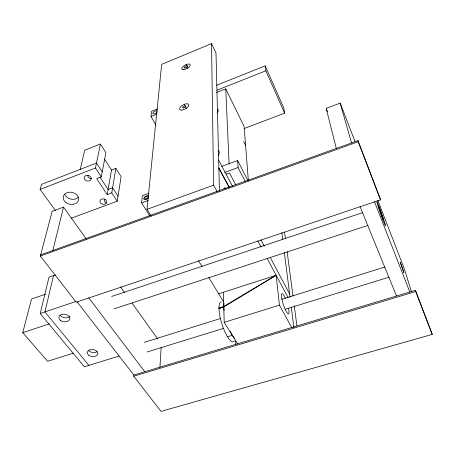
<?xml version="1.0" encoding="UTF-8"?>
<svg xmlns="http://www.w3.org/2000/svg" width="455" height="455" viewBox="0 0 455 455"><rect width="100%" height="100%" fill="white"/><g stroke="black" fill="none" stroke-linecap="round" stroke-linejoin="round"><path stroke-width="0.68" d="M159.927 367.339L161.144 347.665M133.827 375.017L415.404 290.318L432.25 334.397L161.007 411.371L133.707 376.228L133.827 375.017L77.049 301.807M150.997 215.664L147.005 209.323L161.656 64.382L211.524 43.629L215.994 52.934L219.446 191.157M149.871 216.04L141.562 202.867L142.369 195.639L149.035 193.182M155.877 125L151.014 116.474L151.6 111.259L157.51 108.893M71.065 218.286L117.208 201.207L117.999 196.094M111.771 192.892L115.854 168.384L111.509 170.051L107.232 194.586L111.771 192.892L117.208 201.207M87.9 175.397L87.849 175.681A3.549 2.832 12.1 0 0 90.437 178.644L91.142 178.775M107.232 194.586L96.699 178.633L101.289 176.876L105.901 152.698L100.396 144.025L84.693 150.224L80.251 169.345M101.289 176.876L95.482 168.009L100.396 144.025M53.491 275.633L44.937 311.914L88.873 365.382M119.096 356.02L84.357 366.781L40.205 313.506L48.998 277.203L55.493 274.928M52.825 250.5L63.524 207.076L52.154 211.347L40.347 256.051L76.218 302.222L380.579 199.853L357.926 140.635L40.654 254.88M73.437 353.114L47.599 361.293L22.75 332.673L31.52 298.998L45.472 294.203M55.334 210.426L40.103 189.411L41.598 184.349L96.505 163.038L102.244 171.865M104.787 199.25L104.502 199.751A3.452 2.707 9.5 0 0 106.026 202.924L106.373 203.055M224.093 310.731L223.814 307.028L218.986 308.496L223.786 306.977L276.145 275.247L279.427 305.146L291.826 327.731M218.986 308.496L218.98 307.989L223.775 306.465L276.145 275.247L218.69 293.788M216.591 85.273L265.174 65.85L283.766 107.954L284.62 113.159L244.181 128.515M151.014 116.474L156.952 114.114M217.012 90.215L265.851 70.781L265.174 65.85M216.66 92.473L225.76 88.856L244.13 126.575L248.316 180.197M40.103 189.411L95.482 168.009M336.308 148.421L326.178 108.375L340.169 103.12L355.002 141.442M221.653 166.405L237.646 160.507L247.918 180.658M141.562 202.867L148.222 200.433M224.759 172.411L238.073 167.537L237.646 160.507M226.186 174.202L229.491 172.997L235.667 184.781M147.005 209.323L213.605 185.157L211.524 43.629M40.347 256.051L358.25 141.715L357.926 140.635M40.205 313.506L75.957 301.472M111.691 296.461L362.777 212.61M22.75 332.673L49.288 323.88M114.279 308.803L367.97 225.384M144.343 342.353L220.169 318.597M281.776 299.299L384.68 267.062M237.772 344.06L224.201 322.345L279.427 305.146M147.062 351.994L223.638 328.317M285.302 309.246L388.985 277.186M227.449 336.768L232.3 335.289M133.707 376.228L415.779 291.513L432.25 334.397M88.765 297.866L144.798 371.712M63.524 207.076L86.228 238.886M120.49 286.889L124.619 292.673M132.052 303.087L157.646 338.947M100.015 177.143L108.119 189.502L112.618 187.813L118.078 196.219L121.104 176.659L115.854 168.384M104.474 159.051L111.509 170.051M223.388 292.275L223.814 307.028M198.46 260.652L202.139 266.675M208.76 277.522L223.416 301.534M213.605 185.157L217.251 191.822M257.718 240.814L261.068 247.071M267.142 258.394L288.038 297.502M184.275 104.343L186.607 108.722M218.673 160.16L232.659 186.539M260.96 239.916L264.287 246.195M270.281 257.502L289.625 293.976L284.364 252.605M238.073 167.537L245.12 181.278M186.049 64.656L187.995 68.443M243.596 141.437L245.609 145.503M265.851 70.781L284.62 113.159M360.03 206.576L396.504 296.006M326.178 108.375L327.498 111.663M374.51 201.701L409.818 292.002M377.769 200.245L404.37 268.962L411.474 291.757M358.25 141.715L380.579 199.853M415.404 290.318L415.779 291.513M340.169 103.12L351.533 142.938M284.551 232.05L285.387 238.386M287.15 251.763L292.986 296.12M294.248 305.697L296.887 325.763M281.833 232.636L282.731 239.688M289.596 293.924L290.011 297.2M291.302 307.358L293.885 327.702M225.76 88.856L229.081 163.811M235.531 341.335L235.673 344.736M223.786 306.977L224.201 322.345M217.894 109.177A9.077 4.237 -27.7 0 1 217.149 113.016M218.053 150.19A9.862 5.022 -28.3 0 1 218.184 155.661M157.282 111.793A2.554 1.115 -29.5 0 1 153.853 113.921A2.554 1.115 -29.5 0 1 153.585 112.066A2.554 1.115 -29.5 0 1 157.151 110.895M288.572 308.353A10.653 2.036 72.1 0 1 286.474 311.874A10.653 2.036 72.1 0 1 281.48 296.307A10.653 2.036 72.1 0 1 285.359 298.326M234.388 340.88A20.856 5.591 72.8 0 1 226.3 334.738A20.856 5.591 72.8 0 1 219.27 312.255L218.98 307.989A20.856 5.591 72.8 0 1 221.375 301.938M234.416 338.31A20.89 5.466 72.8 0 1 230.139 331.195M223.775 306.465A20.89 5.466 72.8 0 1 224.025 303.206M223.968 188.768A11.784 2.588 70.4 0 1 225.993 188.575M96.869 351.778A5.272 3.509 6.5 0 1 88.634 350.486M69.968 316.282A5.523 3.794 8.8 0 1 60.481 315.605M148.66 197.646A3.009 1.547 -31.7 0 1 144.747 199.643A3.009 1.547 -31.7 0 1 144.491 197.197A3.009 1.547 -31.7 0 1 148.455 195.622M78.425 197.237A7.741 6.029 12.8 0 1 70.861 199.108A7.741 6.029 12.8 0 1 64.752 194.228M91.193 178.496L91.063 179.219A3.543 2.821 12.3 0 1 87.041 180.948A3.543 2.821 12.3 0 1 84.175 177.66A3.543 2.821 12.3 0 1 87.696 175.357L88.606 175.533A3.543 2.821 12.3 0 1 91.193 178.496M383.525 220.169C377.144 204.011 376.353 198.562 383.525 220.169M104.912 199.296L104.07 199A3.447 2.696 9.9 0 0 99.981 201.969A3.447 2.696 9.9 0 0 105.418 203.891A3.447 2.696 9.9 0 0 104.912 199.296M403.892 272.579L400.252 262.182L403.892 272.579M229.161 187.301L218.872 168.037L229.132 187.312M183.74 69.632A4.76 1.945 -28 0 0 190.264 65.065A4.76 1.945 -28 0 0 183.871 65.844A4.76 1.945 -28 0 0 183.74 69.632M181.767 110.087A5.136 2.298 -28.5 0 0 188.814 105.071A5.136 2.298 -28.5 0 0 181.926 105.623A5.136 2.298 -28.5 0 0 181.767 110.087M378.429 207.11A12.831 0.495 70.6 0 0 385.425 225.839A12.831 0.495 70.6 0 0 379.76 208.327A12.831 0.495 70.6 0 0 378.429 207.11M185.026 68A1.985 0.813 -28 0 0 187.75 66.1A1.985 0.813 -28 0 0 185.088 66.419A1.985 0.813 -28 0 0 185.026 68M183.365 107.96A1.689 0.756 -28.5 0 0 185.691 106.311A1.689 0.756 -28.5 0 0 183.428 106.481A1.689 0.756 -28.5 0 0 183.365 107.96M145.85 198.926A2.008 1.029 -31.7 0 0 148.188 196.651A2.008 1.029 -31.7 0 0 145.253 197.214A2.008 1.029 -31.7 0 0 145.85 198.926M88.788 355.258A5.306 3.515 6.4 0 0 97.66 354.314A5.306 3.515 6.4 0 0 91.273 349.537A5.306 3.515 6.4 0 0 88.788 355.258M60.504 320.411A5.557 3.799 8.7 0 0 69.717 319.382A5.557 3.799 8.7 0 0 62.887 314.195A5.557 3.799 8.7 0 0 60.504 320.411M65.469 202.168A7.809 6.051 12.7 0 0 78.402 200.524A7.809 6.051 12.7 0 0 68.898 192.232A7.809 6.051 12.7 0 0 65.469 202.168"/></g></svg>
